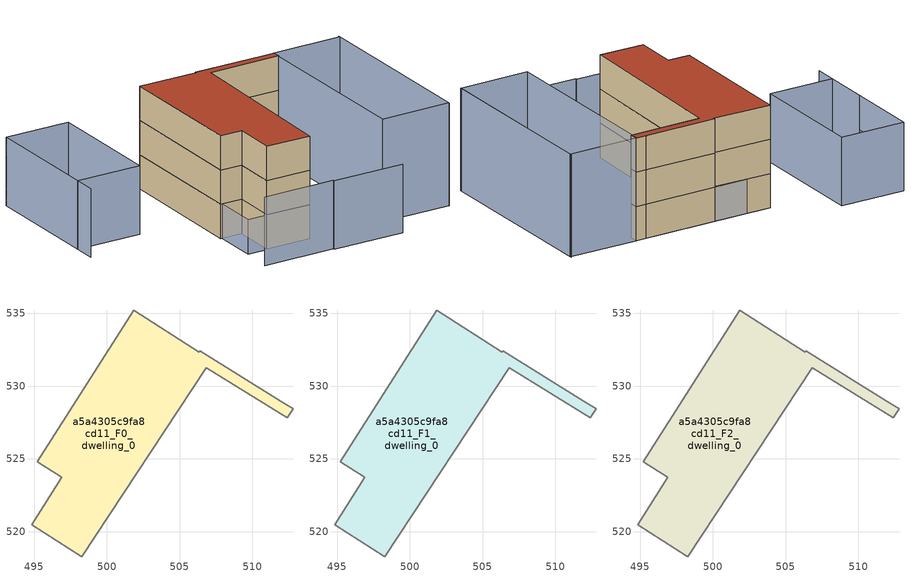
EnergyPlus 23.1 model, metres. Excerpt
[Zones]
a5a4305c9fa8cd11_F0_dwelling_0
 floor ground (EU_floor_Construction): 511.95,528.97 512.78,528.45 512.4,527.84 506.83,531.28 498.29,518.28 494.83,520.5 496.9,523.74 495.23,524.8 501.83,535.22 506.33,532.35 506.38,532.42 z0
 wall adiabatic (EU_wall_Construction): 506.38,532.42 506.33,532.35 501.83,535.22 495.23,524.8 496.9,523.74 494.83,520.5 498.29,518.28 506.83,531.28 512.4,527.84 512.78,528.45 511.95,528.97 506.38,532.42 z0:3
a5a4305c9fa8cd11_F1_dwelling_0
 floor to a5a4305c9fa8cd11_F0_dwelling_0 (EU_floor_Construction): 511.95,528.97 512.78,528.45 512.4,527.84 506.83,531.28 498.29,518.28 494.83,520.5 496.9,523.74 495.23,524.8 501.83,535.22 506.33,532.35 506.38,532.42 z3
 wall adiabatic (EU_wall_Construction): 506.38,532.42 506.33,532.35 501.83,535.22 495.23,524.8 496.9,523.74 494.83,520.5 498.29,518.28 506.83,531.28 512.4,527.84 512.78,528.45 511.95,528.97 506.38,532.42 z3:6
a5a4305c9fa8cd11_F2_dwelling_0
 floor to a5a4305c9fa8cd11_F1_dwelling_0 (EU_floor_Construction): 511.95,528.97 512.78,528.45 512.4,527.84 506.83,531.28 498.29,518.28 494.83,520.5 496.9,523.74 495.23,524.8 501.83,535.22 506.33,532.35 506.38,532.42 z6
 wall adiabatic (EU_wall_Construction): 506.38,532.42 506.33,532.35 501.83,535.22 495.23,524.8 496.9,523.74 494.83,520.5 498.29,518.28 506.83,531.28 512.4,527.84 512.78,528.45 511.95,528.97 506.38,532.42 z6:9
 roof outside (EU_roof_Construction): 512.4,527.84 512.78,528.45 511.95,528.97 506.38,532.42 506.33,532.35 501.83,535.22 495.23,524.8 496.9,523.74 494.83,520.5 498.29,518.28 506.83,531.28 z9
shading: 497.15,515.56 502.67,512.06 / 491.65,519.15 497.19,515.64 / 490.37,537.74 487.13,532.58 / 493.91,543.44 498.96,540.29 / 498.96,540.29 493.23,531.1 / 493.23,531.1 488.18,534.25 / 488.18,534.25 493.91,543.44 z0:6; 493.94,543.42 490.37,537.74 / 501.84,535.24 512.79,528.45 / 512.79,528.45 504.18,514.58 / 504.18,514.58 493.23,521.37 / 493.23,521.37 501.84,535.24 z0:3; 509.42,511.13 518.18,525.22 / 518.12,525.13 509.43,511.16 / 509.43,511.16 504.05,514.51 / 504.05,514.51 512.74,528.48 / 512.74,528.48 518.12,525.13 z0:9
[Building]
EU S2 Campaign: North Axis=0; Terrain=City; Solar Distribution=FullExterior
[Site:Location]
Montreal-Trudeau.Intl.AP: Latitude=45.4667; Longitude=-73.75; Time Zone=-5; Elevation=36
[SizingPeriod:WeatherFileDays]
AnnualSizingPeriod: Begin Month=1; Begin Day of Month=1; End Month=12; End Day of Month=31; Day of Week for Start Day=Monday; Use Weather File Daylight Saving Period=No; Use Weather File Rain and Snow Indicators=No
[MATERIAL]
EU_InternalMass_Material: Roughness=MediumRough; Thickness=0.1; Conductivity=1; Density=1800; Specific Heat=900; Thermal Absorptance=0.9; Solar Absorptance=0.7; Visible Absorptance=0.7
[MATERIAL:NOMASS] Roughness=MediumRough; Thermal Absorptance=0.9; Solar Absorptance=0.7; Visible Absorptance=0.7
Name | Thermal Resistance
EU_wall_NoMass; EU_floor_NoMass | 1.36485
EU_roof_NoMass | 2.55992
[CONSTRUCTION]
EU_wall_Construction: EU_wall_NoMass
EU_roof_Construction: EU_roof_NoMass
EU_floor_Construction: EU_floor_NoMass
EU_InternalMass_Construction: EU_InternalMass_Material
[ZONE] Type=1; Multiplier=1; Ceiling Height=autocalculate; Floor Area=autocalculate; Part of Total Floor Area=Yes
Name | Volume
a5a4305c9fa8cd11_F0_dwelling_0 | 293.298
a5a4305c9fa8cd11_F1_dwelling_0; a5a4305c9fa8cd11_F2_dwelling_0 | 293.301
[INTERNALMASS] Construction=EU_InternalMass_Construction; Surface Area=97.7663
Name | Zone or ZoneList
a5a4305c9fa8cd11_F0_dwelling_0_EU_InternalMass | a5a4305c9fa8cd11_F0_dwelling_0
a5a4305c9fa8cd11_F1_dwelling_0_EU_InternalMass | a5a4305c9fa8cd11_F1_dwelling_0
a5a4305c9fa8cd11_F2_dwelling_0_EU_InternalMass | a5a4305c9fa8cd11_F2_dwelling_0
[OTHEREQUIPMENT] Fuel Type=Electricity; Design Level Calculation Method=Watts/Area; Power per Zone Floor Area=1; Fraction Latent=0; Fraction Radiant=0; Fraction Lost=0; Carbon Dioxide Generation Rate=0; EndUse Subcategory=EU_Step8_InternalGains
Name | Zone or ZoneList or Space or SpaceList | Schedule
EU_Step8_InternalGain_a5a4305c9fa8cd11_F0_dwelling_0_f000 | a5a4305c9fa8cd11_F0_dwelling_0 | EU_Step8_GainSchedule_a5a4305c9fa8cd11_F0_dwelling_0_f000
EU_Step8_InternalGain_a5a4305c9fa8cd11_F1_dwelling_0_f000 | a5a4305c9fa8cd11_F1_dwelling_0 | EU_Step8_GainSchedule_a5a4305c9fa8cd11_F1_dwelling_0_f000
EU_Step8_InternalGain_a5a4305c9fa8cd11_F2_dwelling_0_f000 | a5a4305c9fa8cd11_F2_dwelling_0 | EU_Step8_GainSchedule_a5a4305c9fa8cd11_F2_dwelling_0_f000
[ZONEVENTILATION:DESIGNFLOWRATE] Schedule=EU_AlwaysOn; Design Flow Rate Calculation Method=AirChanges/Hour; Air Changes per Hour=0.860309; Ventilation Type=Natural; Fan Pressure Rise=0; Fan Total Efficiency=1; Constant Term Coefficient=1; Temperature Term Coefficient=0; Velocity Term Coefficient=0; Velocity Squared Term Coefficient=0; Minimum Indoor Temperature=-100; Maximum Indoor Temperature=100; Delta Temperature=-100; Minimum Outdoor Temperature=-100; Maximum Outdoor Temperature=100; Maximum Wind Speed=40
Name | Zone or ZoneList or Space or SpaceList
EU_ConstantAir_a5a4305c9fa8cd11_F0_dwelling_0 | a5a4305c9fa8cd11_F0_dwelling_0
EU_ConstantAir_a5a4305c9fa8cd11_F1_dwelling_0 | a5a4305c9fa8cd11_F1_dwelling_0
EU_ConstantAir_a5a4305c9fa8cd11_F2_dwelling_0 | a5a4305c9fa8cd11_F2_dwelling_0
[HVACTEMPLATE:THERMOSTAT] Constant Heating Setpoint=20; Constant Cooling Setpoint=50
EU_HeatOnly_a5a4305c9fa8cd11_F0_dwelling_0; EU_HeatOnly_a5a4305c9fa8cd11_F1_dwelling_0; EU_HeatOnly_a5a4305c9fa8cd11_F2_dwelling_0
[HVACTEMPLATE:ZONE:IDEALLOADSAIRSYSTEM] System Availability Schedule=EU_AlwaysOn; Maximum Heating Supply Air Temperature=50; Minimum Cooling Supply Air Temperature=13; Maximum Heating Supply Air Humidity Ratio=0.0156; Minimum Cooling Supply Air Humidity Ratio=0.0077; Heating Limit=NoLimit; Cooling Limit=NoLimit; Heating Availability Schedule=EU_AlwaysOn; Cooling Availability Schedule=EU_CoolingOff; Dehumidification Control Type=ConstantSensibleHeatRatio; Cooling Sensible Heat Ratio=0.7; Dehumidification Setpoint=60; Humidification Control Type=None; Humidification Setpoint=30; Outdoor Air Method=None; Outdoor Air Flow Rate per Person=0.00944; Outdoor Air Flow Rate per Zone Floor Area=0; Outdoor Air Flow Rate per Zone=0; Demand Controlled Ventilation Type=None; Outdoor Air Economizer Type=NoEconomizer; Heat Recovery Type=None; Sensible Heat Recovery Effectiveness=0.7; Latent Heat Recovery Effectiveness=0.65
Name | Template Thermostat
a5a4305c9fa8cd11_F0_dwelling_0 | EU_HeatOnly_a5a4305c9fa8cd11_F0_dwelling_0
a5a4305c9fa8cd11_F1_dwelling_0 | EU_HeatOnly_a5a4305c9fa8cd11_F1_dwelling_0
a5a4305c9fa8cd11_F2_dwelling_0 | EU_HeatOnly_a5a4305c9fa8cd11_F2_dwelling_0
[SIZING:ZONE] Zone Cooling Design Supply Air Temperature Input Method=SupplyAirTemperature; Zone Cooling Design Supply Air Temperature=13; Zone Heating Design Supply Air Temperature Input Method=SupplyAirTemperature; Zone Heating Design Supply Air Temperature=50; Zone Cooling Design Supply Air Humidity Ratio=0.008; Zone Heating Design Supply Air Humidity Ratio=0.008; Cooling Design Air Flow Method=DesignDay; Cooling Design Air Flow Rate=0; Cooling Minimum Air Flow per Zone Floor Area=0.000762; Cooling Minimum Air Flow=0; Cooling Minimum Air Flow Fraction=0.2; Heating Design Air Flow Method=DesignDay; Heating Design Air Flow Rate=0; Heating Maximum Air Flow per Zone Floor Area=0.002032; Heating Maximum Air Flow=0.141576; Heating Maximum Air Flow Fraction=0.3; Account for Dedicated Outdoor Air System=No; Dedicated Outdoor Air System Control Strategy=NeutralSupplyAir; Dedicated Outdoor Air Low Setpoint Temperature for Design=autosize; Dedicated Outdoor Air High Setpoint Temperature for Design=autosize; Zone Load Sizing Method=Sensible Load Only No Latent Load; Zone Latent Cooling Design Supply Air Humidity Ratio Input Method=HumidityRatioDifference; Zone Cooling Design Supply Air Humidity Ratio Difference=0.005; Zone Latent Heating Design Supply Air Humidity Ratio Input Method=HumidityRatioDifference; Zone Humidification Design Supply Air Humidity Ratio Difference=0.005
a5a4305c9fa8cd11_F0_dwelling_0; a5a4305c9fa8cd11_F1_dwelling_0; a5a4305c9fa8cd11_F2_dwelling_0
[SCHEDULE:CONSTANT]
Name | Hourly Value
EU_AlwaysOn | 1
EU_CoolingOff | 0
[SCHEDULE:FILE] Column Number=1; Rows to Skip at Top=0; Number of Hours of Data=8760; Column Separator=Comma; Interpolate to Timestep=No; Minutes per Item=60; Adjust Schedule for Daylight Savings=Yes
Name | File
EU_Step8_GainSchedule_a5a4305c9fa8cd11_F0_dwelling_0_f000 | ../../schedules/a5a4305c9fa8cd11/a5a4305c9fa8cd11_F0_dwelling_0_f000_gain.csv
EU_Step8_GainSchedule_a5a4305c9fa8cd11_F1_dwelling_0_f000 | ../../schedules/a5a4305c9fa8cd11/a5a4305c9fa8cd11_F1_dwelling_0_f000_gain.csv
EU_Step8_GainSchedule_a5a4305c9fa8cd11_F2_dwelling_0_f000 | ../../schedules/a5a4305c9fa8cd11/a5a4305c9fa8cd11_F2_dwelling_0_f000_gain.csv
